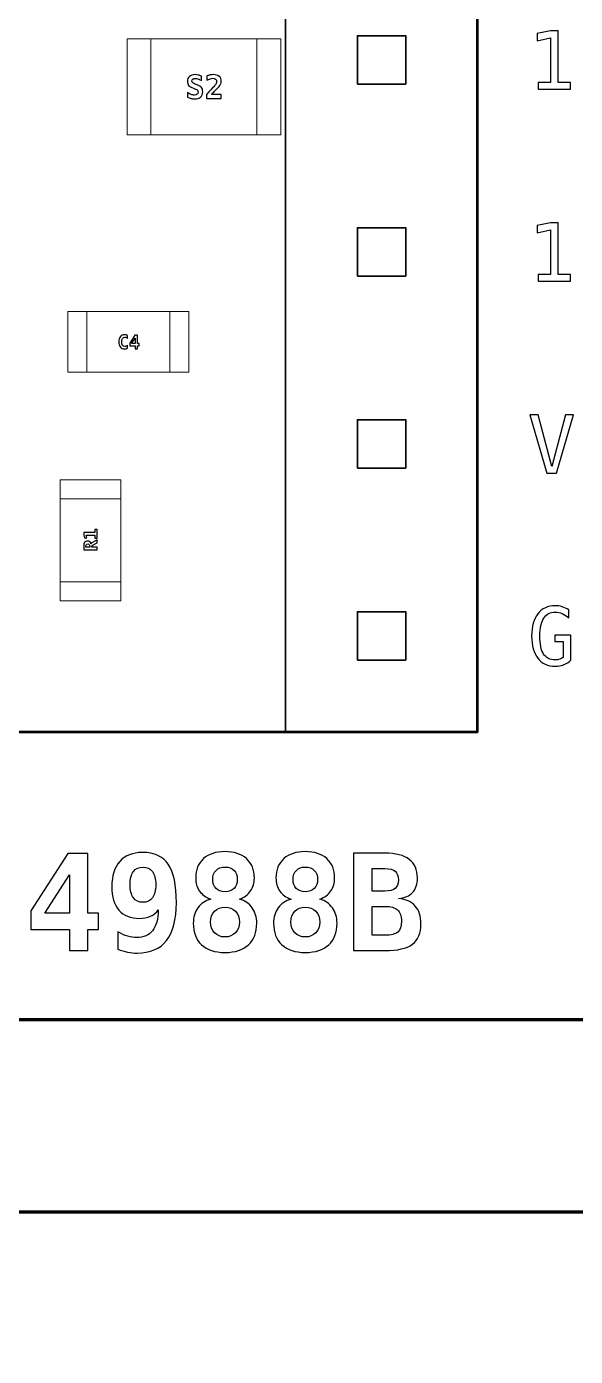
# Model space of a CAD drawing. Header units: centimetres. Extents: x -7.5 to 7.5, y -7.5 to 7.5.
# Drawn here: x -0.089 to 0.637, y 0.534 to 2.293 of the extents above; entities that cross this region are included whole.
import ezdxf

# ---------------------------------------------------------------- set-up
doc = ezdxf.new("R2010")
doc.units = ezdxf.units.CM
doc.header["$MEASUREMENT"] = 0
doc.layers.add('Layer 1', color=7, linetype='Continuous')

msp = doc.modelspace()

# ---------------------------------------------------------------- linework, layer by layer
at = {"layer": 'Layer 1', "color": 7, "lineweight": 53}
msp.add_lwpolyline([(-1.016, 1.35955), (0.508, 1.35955), (0.508, 3.39155), (-1.016, 3.39155), (-1.016, 1.35955)], close=True, dxfattribs=at)
at = {"layer": 'Layer 1', "color": 7, "lineweight": 9}
for points in [[(0.0444, 2.14955), (0.2476, 2.14955), (0.2476, 2.27655), (0.0444, 2.27655), (0.0444, 2.14955)], [(0.076, 2.14955), (0.216, 2.14955), (0.216, 2.27655), (0.076, 2.27655), (0.076, 2.14955)], [(-0.034, 1.83555), (0.126, 1.83555), (0.126, 1.91555), (-0.034, 1.91555), (-0.034, 1.83555)], [(-0.009, 1.83555), (0.101, 1.83555), (0.101, 1.91555), (-0.009, 1.91555), (-0.009, 1.83555)]]:
    msp.add_lwpolyline(points, close=True, dxfattribs=at)
at = {"layer": 'Layer 1', "color": 7, "lineweight": 35}
for points in [[(0.254, 1.35959), (0.254, 1.35959), (0.254, 3.39159), (0.254, 3.39159), (0.254, 3.39159), (0.254, 3.39159), (0.508, 3.39159), (0.508, 3.39159), (0.508, 3.39159), (0.508, 3.39159), (0.508, 1.35959), (0.508, 1.35959), (0.508, 1.35959), (0.508, 1.35959), (0.254, 1.35959), (0.254, 1.35959)], [(0.349, 2.21659), (0.349, 2.21659), (0.349, 2.28059), (0.349, 2.28059), (0.349, 2.28059), (0.349, 2.28059), (0.413, 2.28059), (0.413, 2.28059), (0.413, 2.28059), (0.413, 2.28059), (0.413, 2.21659), (0.413, 2.21659), (0.413, 2.21659), (0.413, 2.21659), (0.349, 2.21659), (0.349, 2.21659)], [(0.349, 1.96259), (0.349, 1.96259), (0.349, 2.02659), (0.349, 2.02659), (0.349, 2.02659), (0.349, 2.02659), (0.413, 2.02659), (0.413, 2.02659), (0.413, 2.02659), (0.413, 2.02659), (0.413, 1.96259), (0.413, 1.96259), (0.413, 1.96259), (0.413, 1.96259), (0.349, 1.96259), (0.349, 1.96259)], [(0.349, 1.70859), (0.349, 1.70859), (0.349, 1.77259), (0.349, 1.77259), (0.349, 1.77259), (0.349, 1.77259), (0.413, 1.77259), (0.413, 1.77259), (0.413, 1.77259), (0.413, 1.77259), (0.413, 1.70859), (0.413, 1.70859), (0.413, 1.70859), (0.413, 1.70859), (0.349, 1.70859), (0.349, 1.70859)], [(0.349, 1.45459), (0.349, 1.45459), (0.349, 1.51859), (0.349, 1.51859), (0.349, 1.51859), (0.349, 1.51859), (0.413, 1.51859), (0.413, 1.51859), (0.413, 1.51859), (0.413, 1.51859), (0.413, 1.45459), (0.413, 1.45459), (0.413, 1.45459), (0.413, 1.45459), (0.349, 1.45459), (0.349, 1.45459)]]:
    msp.add_open_spline(points, degree=3, knots=[0, 0, 0, 0, 0.25, 0.25, 0.25, 0.25, 0.5, 0.5, 0.5, 0.5, 0.75, 0.75, 0.75, 0.75, 1, 1, 1, 1], dxfattribs=at)
at = {"layer": 'Layer 1', "lineweight": 70}
msp.add_open_spline([(-3.304, 3.26459), (-3.304, 3.26459), (-5.032, 3.2646), (-5.032, 3.2646), (-5.032, 3.2646), (-5.032, 3.2646), (-5.032, -0.79941), (-5.032, -0.79941), (-5.032, -0.79941), (-5.032, -0.79941), (1.127, -0.79941), (1.127, -0.79941)], degree=3, knots=[0, 0, 0, 0, 0.3333333, 0.3333333, 0.3333333, 0.3333333, 0.6666667, 0.6666667, 0.6666667, 0.6666667, 1, 1, 1, 1], dxfattribs=at)
at = {"layer": 'Layer 1', "color": 5, "lineweight": 70}
msp.add_open_spline([(2.796, 2.75659), (2.796, 2.75659), (5.032, 2.75659), (5.032, 2.75659), (5.032, 2.75659), (5.032, 2.75659), (5.032, -0.03741), (5.032, -0.03741), (5.032, -0.03741), (5.032, -0.03741), (-2.746, -0.03741), (-2.746, -0.03741), (-2.746, -0.03741), (-2.746, -0.03741), (-2.746, -1.57441), (-2.746, -1.57441)], degree=3, knots=[0, 0, 0, 0, 0.25, 0.25, 0.25, 0.25, 0.5, 0.5, 0.5, 0.5, 0.75, 0.75, 0.75, 0.75, 1, 1, 1, 1], dxfattribs=at)
at = {"layer": 'Layer 1', "color": 3, "lineweight": 70}
msp.add_open_spline([(2.85081, 2.50259), (2.85081, 2.50259), (4.778, 2.5026), (4.778, 2.5026), (4.778, 2.5026), (4.778, 2.5026), (4.778, 0.21659), (4.778, 0.21659), (4.778, 0.21659), (4.778, 0.21659), (-3, 0.21659), (-3, 0.21659), (-3, 0.21659), (-3, 0.21659), (-3, -1.57441), (-3, -1.57441)], degree=3, knots=[0, 0, 0, 0, 0.25, 0.25, 0.25, 0.25, 0.5, 0.5, 0.5, 0.5, 0.75, 0.75, 0.75, 0.75, 1, 1, 1, 1], dxfattribs=at)
at = {"layer": 'Layer 1'}
for points, knots in [([(0.5882, 2.21879), (0.5882, 2.21879), (0.60443, 2.21879), (0.60443, 2.21879), (0.60443, 2.21879), (0.60443, 2.21879), (0.60443, 2.27776), (0.60443, 2.27776), (0.60443, 2.27776), (0.60443, 2.27776), (0.58697, 2.27383), (0.58697, 2.27383), (0.58697, 2.27383), (0.58697, 2.27383), (0.58697, 2.28333), (0.58697, 2.28333), (0.58697, 2.28333), (0.58697, 2.28333), (0.60432, 2.28716), (0.60432, 2.28716), (0.60432, 2.28716), (0.60432, 2.28716), (0.61477, 2.28716), (0.61477, 2.28716), (0.61477, 2.28716), (0.61477, 2.28716), (0.61477, 2.21879), (0.61477, 2.21879), (0.61477, 2.21879), (0.61477, 2.21879), (0.63078, 2.21879), (0.63078, 2.21879), (0.63078, 2.21879), (0.63078, 2.21879), (0.63078, 2.21001), (0.63078, 2.21001), (0.63078, 2.21001), (0.63078, 2.21001), (0.5882, 2.21001), (0.5882, 2.21001), (0.5882, 2.21001), (0.5882, 2.21001), (0.5882, 2.21879), (0.5882, 2.21879)], [0, 0, 0, 0, 0.0909091, 0.0909091, 0.0909091, 0.0909091, 0.1818182, 0.1818182, 0.1818182, 0.1818182, 0.2727273, 0.2727273, 0.2727273, 0.2727273, 0.3636364, 0.3636364, 0.3636364, 0.3636364, 0.4545455, 0.4545455, 0.4545455, 0.4545455, 0.5454545, 0.5454545, 0.5454545, 0.5454545, 0.6363636, 0.6363636, 0.6363636, 0.6363636, 0.7272727, 0.7272727, 0.7272727, 0.7272727, 0.8181818, 0.8181818, 0.8181818, 0.8181818, 0.9090909, 0.9090909, 0.9090909, 0.9090909, 1, 1, 1, 1]), ([(0.5882, 1.96479), (0.5882, 1.96479), (0.60443, 1.96479), (0.60443, 1.96479), (0.60443, 1.96479), (0.60443, 1.96479), (0.60443, 2.02376), (0.60443, 2.02376), (0.60443, 2.02376), (0.60443, 2.02376), (0.58697, 2.01983), (0.58697, 2.01983), (0.58697, 2.01983), (0.58697, 2.01983), (0.58697, 2.02933), (0.58697, 2.02933), (0.58697, 2.02933), (0.58697, 2.02933), (0.60432, 2.03316), (0.60432, 2.03316), (0.60432, 2.03316), (0.60432, 2.03316), (0.61477, 2.03316), (0.61477, 2.03316), (0.61477, 2.03316), (0.61477, 2.03316), (0.61477, 1.96479), (0.61477, 1.96479), (0.61477, 1.96479), (0.61477, 1.96479), (0.63078, 1.96479), (0.63078, 1.96479), (0.63078, 1.96479), (0.63078, 1.96479), (0.63078, 1.95601), (0.63078, 1.95601), (0.63078, 1.95601), (0.63078, 1.95601), (0.5882, 1.95601), (0.5882, 1.95601), (0.5882, 1.95601), (0.5882, 1.95601), (0.5882, 1.96479), (0.5882, 1.96479)], [0, 0, 0, 0, 0.0909091, 0.0909091, 0.0909091, 0.0909091, 0.1818182, 0.1818182, 0.1818182, 0.1818182, 0.2727273, 0.2727273, 0.2727273, 0.2727273, 0.3636364, 0.3636364, 0.3636364, 0.3636364, 0.4545455, 0.4545455, 0.4545455, 0.4545455, 0.5454545, 0.5454545, 0.5454545, 0.5454545, 0.6363636, 0.6363636, 0.6363636, 0.6363636, 0.7272727, 0.7272727, 0.7272727, 0.7272727, 0.8181818, 0.8181818, 0.8181818, 0.8181818, 0.9090909, 0.9090909, 0.9090909, 0.9090909, 1, 1, 1, 1]), ([(0.60609, 1.71079), (0.60609, 1.71079), (0.62422, 1.77916), (0.62422, 1.77916), (0.62422, 1.77916), (0.62422, 1.77916), (0.63501, 1.77916), (0.63501, 1.77916), (0.63501, 1.77916), (0.63501, 1.77916), (0.61244, 1.70201), (0.61244, 1.70201), (0.61244, 1.70201), (0.61244, 1.70201), (0.59977, 1.70201), (0.59977, 1.70201), (0.59977, 1.70201), (0.59977, 1.70201), (0.5772, 1.77916), (0.5772, 1.77916), (0.5772, 1.77916), (0.5772, 1.77916), (0.58799, 1.77916), (0.58799, 1.77916), (0.58799, 1.77916), (0.58799, 1.77916), (0.60609, 1.71079), (0.60609, 1.71079)], [0, 0, 0, 0, 0.1428571, 0.1428571, 0.1428571, 0.1428571, 0.2857143, 0.2857143, 0.2857143, 0.2857143, 0.4285714, 0.4285714, 0.4285714, 0.4285714, 0.5714286, 0.5714286, 0.5714286, 0.5714286, 0.7142857, 0.7142857, 0.7142857, 0.7142857, 0.8571429, 0.8571429, 0.8571429, 0.8571429, 1, 1, 1, 1]), ([(0.63131, 1.45436), (0.62852, 1.45178), (0.62538, 1.44983), (0.62187, 1.4485), (0.62187, 1.4485), (0.61838, 1.44718), (0.61461, 1.44651), (0.61053, 1.44651), (0.61053, 1.44651), (0.60074, 1.44651), (0.59314, 1.45002), (0.58769, 1.45702), (0.58769, 1.45702), (0.58224, 1.46404), (0.57952, 1.47387), (0.57952, 1.48651), (0.57952, 1.48651), (0.57952, 1.49911), (0.58228, 1.50893), (0.5878, 1.51599), (0.5878, 1.51599), (0.5933, 1.52303), (0.60097, 1.52655), (0.6108, 1.52655), (0.6108, 1.52655), (0.61404, 1.52655), (0.61713, 1.52609), (0.62011, 1.52518), (0.62011, 1.52518), (0.62307, 1.52428), (0.62593, 1.52288), (0.62868, 1.52103), (0.62868, 1.52103), (0.62868, 1.52103), (0.62868, 1.51034), (0.62868, 1.51034), (0.62868, 1.51034), (0.6259, 1.51299), (0.62304, 1.51495), (0.62009, 1.5162), (0.62009, 1.5162), (0.61716, 1.51745), (0.61406, 1.51809), (0.6108, 1.51809), (0.6108, 1.51809), (0.60401, 1.51809), (0.59891, 1.51546), (0.59552, 1.5102), (0.59552, 1.5102), (0.59212, 1.50495), (0.59042, 1.49704), (0.59042, 1.48651), (0.59042, 1.48651), (0.59042, 1.47579), (0.59206, 1.46785), (0.59536, 1.4627), (0.59536, 1.4627), (0.59866, 1.45755), (0.60371, 1.45498), (0.61053, 1.45498), (0.61053, 1.45498), (0.61284, 1.45498), (0.61487, 1.45524), (0.61662, 1.45577), (0.61662, 1.45577), (0.61835, 1.45632), (0.61993, 1.45715), (0.62134, 1.45829), (0.62134, 1.45829), (0.62134, 1.45829), (0.62134, 1.47902), (0.62134, 1.47902), (0.62134, 1.47902), (0.62134, 1.47902), (0.61013, 1.47902), (0.61013, 1.47902), (0.61013, 1.47902), (0.61013, 1.47902), (0.61013, 1.48759), (0.61013, 1.48759), (0.61013, 1.48759), (0.61013, 1.48759), (0.63131, 1.48759), (0.63131, 1.48759), (0.63131, 1.48759), (0.63131, 1.48759), (0.63131, 1.45436), (0.63131, 1.45436)], [0, 0, 0, 0, 0.0454545, 0.0454545, 0.0454545, 0.0454545, 0.0909091, 0.0909091, 0.0909091, 0.0909091, 0.1363636, 0.1363636, 0.1363636, 0.1363636, 0.1818182, 0.1818182, 0.1818182, 0.1818182, 0.2272727, 0.2272727, 0.2272727, 0.2272727, 0.2727273, 0.2727273, 0.2727273, 0.2727273, 0.3181818, 0.3181818, 0.3181818, 0.3181818, 0.3636364, 0.3636364, 0.3636364, 0.3636364, 0.4090909, 0.4090909, 0.4090909, 0.4090909, 0.4545455, 0.4545455, 0.4545455, 0.4545455, 0.5, 0.5, 0.5, 0.5, 0.5454545, 0.5454545, 0.5454545, 0.5454545, 0.5909091, 0.5909091, 0.5909091, 0.5909091, 0.6363636, 0.6363636, 0.6363636, 0.6363636, 0.6818182, 0.6818182, 0.6818182, 0.6818182, 0.7272727, 0.7272727, 0.7272727, 0.7272727, 0.7727273, 0.7727273, 0.7727273, 0.7727273, 0.8181818, 0.8181818, 0.8181818, 0.8181818, 0.8636364, 0.8636364, 0.8636364, 0.8636364, 0.9090909, 0.9090909, 0.9090909, 0.9090909, 0.9545455, 0.9545455, 0.9545455, 0.9545455, 1, 1, 1, 1]), ([(-0.03397, 1.19901), (-0.03397, 1.19901), (-0.00736, 1.19901), (-0.00736, 1.19901), (-0.00736, 1.19901), (-0.00736, 1.19901), (-0.00736, 1.11996), (-0.00736, 1.11996), (-0.00736, 1.11996), (-0.00736, 1.11996), (0.00675, 1.11996), (0.00675, 1.11996), (0.00675, 1.11996), (0.00675, 1.11996), (0.00675, 1.09817), (0.00675, 1.09817), (0.00675, 1.09817), (0.00675, 1.09817), (-0.00736, 1.09817), (-0.00736, 1.09817), (-0.00736, 1.09817), (-0.00736, 1.09817), (-0.00736, 1.07042), (-0.00736, 1.07042), (-0.00736, 1.07042), (-0.00736, 1.07042), (-0.03173, 1.07042), (-0.03173, 1.07042), (-0.03173, 1.07042), (-0.03173, 1.07042), (-0.03173, 1.09817), (-0.03173, 1.09817), (-0.03173, 1.09817), (-0.03173, 1.09817), (-0.08274, 1.09817), (-0.08274, 1.09817), (-0.08274, 1.09817), (-0.08274, 1.09817), (-0.08274, 1.12281), (-0.08274, 1.12281), (-0.08274, 1.12281), (-0.08274, 1.12281), (-0.03397, 1.19901), (-0.03397, 1.19901)], [0, 0, 0, 0, 0.0909091, 0.0909091, 0.0909091, 0.0909091, 0.1818182, 0.1818182, 0.1818182, 0.1818182, 0.2727273, 0.2727273, 0.2727273, 0.2727273, 0.3636364, 0.3636364, 0.3636364, 0.3636364, 0.4545455, 0.4545455, 0.4545455, 0.4545455, 0.5454545, 0.5454545, 0.5454545, 0.5454545, 0.6363636, 0.6363636, 0.6363636, 0.6363636, 0.7272727, 0.7272727, 0.7272727, 0.7272727, 0.8181818, 0.8181818, 0.8181818, 0.8181818, 0.9090909, 0.9090909, 0.9090909, 0.9090909, 1, 1, 1, 1]), ([(0.03215, 1.07215), (0.03215, 1.07215), (0.03215, 1.09532), (0.03215, 1.09532), (0.03215, 1.09532), (0.03668, 1.09267), (0.04103, 1.09073), (0.0452, 1.08947), (0.0452, 1.08947), (0.04935, 1.08821), (0.05335, 1.08756), (0.0572, 1.08756), (0.0572, 1.08756), (0.06631, 1.08756), (0.07328, 1.09062), (0.07807, 1.09673), (0.07807, 1.09673), (0.08286, 1.10285), (0.08539, 1.11199), (0.08569, 1.12416), (0.08569, 1.12416), (0.08298, 1.12043), (0.07954, 1.11763), (0.07537, 1.11575), (0.07537, 1.11575), (0.07116, 1.1139), (0.0662, 1.11296), (0.06046, 1.11296), (0.06046, 1.11296), (0.04891, 1.11296), (0.04, 1.11663), (0.03368, 1.12395), (0.03368, 1.12395), (0.02736, 1.13127), (0.02421, 1.14165), (0.02421, 1.15509), (0.02421, 1.15509), (0.02421, 1.16943), (0.02774, 1.18055), (0.0348, 1.18842), (0.0348, 1.18842), (0.04188, 1.19627), (0.05185, 1.20021), (0.06478, 1.20021), (0.06478, 1.20021), (0.08045, 1.20021), (0.09183, 1.19498), (0.09892, 1.18449), (0.09892, 1.18449), (0.106, 1.17402), (0.10956, 1.15709), (0.10956, 1.13371), (0.10956, 1.13371), (0.10956, 1.11152), (0.10524, 1.09485), (0.09656, 1.08374), (0.09656, 1.08374), (0.08789, 1.07262), (0.0749, 1.06707), (0.05755, 1.06707), (0.05755, 1.06707), (0.05352, 1.06707), (0.04938, 1.06751), (0.04512, 1.06836), (0.04512, 1.06836), (0.04082, 1.06921), (0.0365, 1.07048), (0.03215, 1.07215)], [0, 0, 0, 0, 0.0588235, 0.0588235, 0.0588235, 0.0588235, 0.1176471, 0.1176471, 0.1176471, 0.1176471, 0.1764706, 0.1764706, 0.1764706, 0.1764706, 0.2352941, 0.2352941, 0.2352941, 0.2352941, 0.2941176, 0.2941176, 0.2941176, 0.2941176, 0.3529412, 0.3529412, 0.3529412, 0.3529412, 0.4117647, 0.4117647, 0.4117647, 0.4117647, 0.4705882, 0.4705882, 0.4705882, 0.4705882, 0.5294118, 0.5294118, 0.5294118, 0.5294118, 0.5882353, 0.5882353, 0.5882353, 0.5882353, 0.6470588, 0.6470588, 0.6470588, 0.6470588, 0.7058824, 0.7058824, 0.7058824, 0.7058824, 0.7647059, 0.7647059, 0.7647059, 0.7647059, 0.8235294, 0.8235294, 0.8235294, 0.8235294, 0.8823529, 0.8823529, 0.8823529, 0.8823529, 0.9411765, 0.9411765, 0.9411765, 0.9411765, 1, 1, 1, 1]), ([(0.15504, 1.13857), (0.14854, 1.1408), (0.1436, 1.14433), (0.14022, 1.14912), (0.14022, 1.14912), (0.13684, 1.15391), (0.13514, 1.15976), (0.13514, 1.16673), (0.13514, 1.16673), (0.13514, 1.1774), (0.13861, 1.18584), (0.14557, 1.19204), (0.14557, 1.19204), (0.15251, 1.19824), (0.16195, 1.20133), (0.17391, 1.20133), (0.17391, 1.20133), (0.18591, 1.20133), (0.19537, 1.19824), (0.20231, 1.19204), (0.20231, 1.19204), (0.20928, 1.18584), (0.21275, 1.1774), (0.21275, 1.16673), (0.21275, 1.16673), (0.21275, 1.15982), (0.21107, 1.154), (0.20775, 1.14921), (0.20775, 1.14921), (0.20443, 1.14442), (0.19958, 1.14086), (0.1932, 1.13857), (0.1932, 1.13857), (0.20031, 1.13639), (0.20587, 1.13248), (0.2099, 1.12684), (0.2099, 1.12684), (0.21393, 1.12122), (0.21592, 1.11446), (0.21592, 1.10661), (0.21592, 1.10661), (0.21592, 1.09426), (0.21228, 1.08471), (0.20499, 1.078), (0.20499, 1.078), (0.1977, 1.07127), (0.18732, 1.06792), (0.17391, 1.06792), (0.17391, 1.06792), (0.16054, 1.06792), (0.15019, 1.07127), (0.1429, 1.078), (0.1429, 1.078), (0.13561, 1.08471), (0.13196, 1.09426), (0.13196, 1.10661), (0.13196, 1.10661), (0.13196, 1.11452), (0.13399, 1.12131), (0.13808, 1.12692), (0.13808, 1.12692), (0.14216, 1.13257), (0.14781, 1.13645), (0.15504, 1.13857)], [0, 0, 0, 0, 0.0625, 0.0625, 0.0625, 0.0625, 0.125, 0.125, 0.125, 0.125, 0.1875, 0.1875, 0.1875, 0.1875, 0.25, 0.25, 0.25, 0.25, 0.3125, 0.3125, 0.3125, 0.3125, 0.375, 0.375, 0.375, 0.375, 0.4375, 0.4375, 0.4375, 0.4375, 0.5, 0.5, 0.5, 0.5, 0.5625, 0.5625, 0.5625, 0.5625, 0.625, 0.625, 0.625, 0.625, 0.6875, 0.6875, 0.6875, 0.6875, 0.75, 0.75, 0.75, 0.75, 0.8125, 0.8125, 0.8125, 0.8125, 0.875, 0.875, 0.875, 0.875, 0.9375, 0.9375, 0.9375, 0.9375, 1, 1, 1, 1]), ([(0.26123, 1.13857), (0.25473, 1.1408), (0.24979, 1.14433), (0.24641, 1.14912), (0.24641, 1.14912), (0.24303, 1.15391), (0.24133, 1.15976), (0.24133, 1.16673), (0.24133, 1.16673), (0.24133, 1.1774), (0.2448, 1.18584), (0.25176, 1.19204), (0.25176, 1.19204), (0.2587, 1.19824), (0.26814, 1.20133), (0.2801, 1.20133), (0.2801, 1.20133), (0.2921, 1.20133), (0.30156, 1.19824), (0.3085, 1.19204), (0.3085, 1.19204), (0.31547, 1.18584), (0.31894, 1.1774), (0.31894, 1.16673), (0.31894, 1.16673), (0.31894, 1.15982), (0.31726, 1.154), (0.31394, 1.14921), (0.31394, 1.14921), (0.31062, 1.14442), (0.30577, 1.14086), (0.29939, 1.13857), (0.29939, 1.13857), (0.3065, 1.13639), (0.31206, 1.13248), (0.31609, 1.12684), (0.31609, 1.12684), (0.32012, 1.12122), (0.32211, 1.11446), (0.32211, 1.10661), (0.32211, 1.10661), (0.32211, 1.09426), (0.31847, 1.08471), (0.31118, 1.078), (0.31118, 1.078), (0.30389, 1.07127), (0.29351, 1.06792), (0.2801, 1.06792), (0.2801, 1.06792), (0.26673, 1.06792), (0.25638, 1.07127), (0.24909, 1.078), (0.24909, 1.078), (0.2418, 1.08471), (0.23815, 1.09426), (0.23815, 1.10661), (0.23815, 1.10661), (0.23815, 1.11452), (0.24018, 1.12131), (0.24427, 1.12692), (0.24427, 1.12692), (0.24835, 1.13257), (0.254, 1.13645), (0.26123, 1.13857)], [0, 0, 0, 0, 0.0625, 0.0625, 0.0625, 0.0625, 0.125, 0.125, 0.125, 0.125, 0.1875, 0.1875, 0.1875, 0.1875, 0.25, 0.25, 0.25, 0.25, 0.3125, 0.3125, 0.3125, 0.3125, 0.375, 0.375, 0.375, 0.375, 0.4375, 0.4375, 0.4375, 0.4375, 0.5, 0.5, 0.5, 0.5, 0.5625, 0.5625, 0.5625, 0.5625, 0.625, 0.625, 0.625, 0.625, 0.6875, 0.6875, 0.6875, 0.6875, 0.75, 0.75, 0.75, 0.75, 0.8125, 0.8125, 0.8125, 0.8125, 0.875, 0.875, 0.875, 0.875, 0.9375, 0.9375, 0.9375, 0.9375, 1, 1, 1, 1]), ([(0.34399, 1.19918), (0.34399, 1.19918), (0.38541, 1.19918), (0.38541, 1.19918), (0.38541, 1.19918), (0.39973, 1.19918), (0.41046, 1.19648), (0.41766, 1.19104), (0.41766, 1.19104), (0.42486, 1.18563), (0.42848, 1.17752), (0.42848, 1.16673), (0.42848, 1.16673), (0.42848, 1.15844), (0.42636, 1.152), (0.4221, 1.14736), (0.4221, 1.14736), (0.41787, 1.14268), (0.41164, 1.14001), (0.40343, 1.13924), (0.40343, 1.13924), (0.41325, 1.13827), (0.42063, 1.13498), (0.4256, 1.12933), (0.4256, 1.12933), (0.43057, 1.12372), (0.43304, 1.11584), (0.43304, 1.10573), (0.43304, 1.10573), (0.43304, 1.09332), (0.4293, 1.08435), (0.42184, 1.07877), (0.42184, 1.07877), (0.41437, 1.07321), (0.40223, 1.07042), (0.38541, 1.07042), (0.38541, 1.07042), (0.38541, 1.07042), (0.34399, 1.07042), (0.34399, 1.07042), (0.34399, 1.07042), (0.34399, 1.07042), (0.34399, 1.19918), (0.34399, 1.19918)], [0, 0, 0, 0, 0.0909091, 0.0909091, 0.0909091, 0.0909091, 0.1818182, 0.1818182, 0.1818182, 0.1818182, 0.2727273, 0.2727273, 0.2727273, 0.2727273, 0.3636364, 0.3636364, 0.3636364, 0.3636364, 0.4545455, 0.4545455, 0.4545455, 0.4545455, 0.5454545, 0.5454545, 0.5454545, 0.5454545, 0.6363636, 0.6363636, 0.6363636, 0.6363636, 0.7272727, 0.7272727, 0.7272727, 0.7272727, 0.8181818, 0.8181818, 0.8181818, 0.8181818, 0.9090909, 0.9090909, 0.9090909, 0.9090909, 1, 1, 1, 1]), ([(0.06546, 1.13424), (0.0709, 1.13424), (0.07507, 1.13624), (0.07798, 1.14024), (0.07798, 1.14024), (0.08089, 1.14421), (0.08233, 1.15), (0.08233, 1.15759), (0.08233, 1.15759), (0.08233, 1.16511), (0.08089, 1.17087), (0.07798, 1.17484), (0.07798, 1.17484), (0.07507, 1.17884), (0.0709, 1.18084), (0.06546, 1.18084), (0.06546, 1.18084), (0.05993, 1.18084), (0.0557, 1.17884), (0.05276, 1.17484), (0.05276, 1.17484), (0.04979, 1.17087), (0.04832, 1.16511), (0.04832, 1.15759), (0.04832, 1.15759), (0.04832, 1.15006), (0.04979, 1.1443), (0.05276, 1.14027), (0.05276, 1.14027), (0.0557, 1.13624), (0.05993, 1.13424), (0.06546, 1.13424)], [0, 0, 0, 0, 0.125, 0.125, 0.125, 0.125, 0.25, 0.25, 0.25, 0.25, 0.375, 0.375, 0.375, 0.375, 0.5, 0.5, 0.5, 0.5, 0.625, 0.625, 0.625, 0.625, 0.75, 0.75, 0.75, 0.75, 0.875, 0.875, 0.875, 0.875, 1, 1, 1, 1]), ([(0.15772, 1.16464), (0.15772, 1.15961), (0.15916, 1.15559), (0.16207, 1.15265), (0.16207, 1.15265), (0.16495, 1.14968), (0.16892, 1.14821), (0.17391, 1.14821), (0.17391, 1.14821), (0.17894, 1.14821), (0.18294, 1.14968), (0.18582, 1.15265), (0.18582, 1.15265), (0.18873, 1.15559), (0.19017, 1.15961), (0.19017, 1.16464), (0.19017, 1.16464), (0.19017, 1.16964), (0.18873, 1.17358), (0.18582, 1.17649), (0.18582, 1.17649), (0.18294, 1.1794), (0.17894, 1.18084), (0.17391, 1.18084), (0.17391, 1.18084), (0.16898, 1.18084), (0.16504, 1.17937), (0.1621, 1.17646), (0.1621, 1.17646), (0.15919, 1.17352), (0.15772, 1.16958), (0.15772, 1.16464)], [0, 0, 0, 0, 0.125, 0.125, 0.125, 0.125, 0.25, 0.25, 0.25, 0.25, 0.375, 0.375, 0.375, 0.375, 0.5, 0.5, 0.5, 0.5, 0.625, 0.625, 0.625, 0.625, 0.75, 0.75, 0.75, 0.75, 0.875, 0.875, 0.875, 0.875, 1, 1, 1, 1]), ([(0.26391, 1.16464), (0.26391, 1.15961), (0.26535, 1.15559), (0.26826, 1.15265), (0.26826, 1.15265), (0.27114, 1.14968), (0.27511, 1.14821), (0.2801, 1.14821), (0.2801, 1.14821), (0.28513, 1.14821), (0.28913, 1.14968), (0.29201, 1.15265), (0.29201, 1.15265), (0.29492, 1.15559), (0.29636, 1.15961), (0.29636, 1.16464), (0.29636, 1.16464), (0.29636, 1.16964), (0.29492, 1.17358), (0.29201, 1.17649), (0.29201, 1.17649), (0.28913, 1.1794), (0.28513, 1.18084), (0.2801, 1.18084), (0.2801, 1.18084), (0.27517, 1.18084), (0.27123, 1.17937), (0.26829, 1.17646), (0.26829, 1.17646), (0.26538, 1.17352), (0.26391, 1.16958), (0.26391, 1.16464)], [0, 0, 0, 0, 0.125, 0.125, 0.125, 0.125, 0.25, 0.25, 0.25, 0.25, 0.375, 0.375, 0.375, 0.375, 0.5, 0.5, 0.5, 0.5, 0.625, 0.625, 0.625, 0.625, 0.75, 0.75, 0.75, 0.75, 0.875, 0.875, 0.875, 0.875, 1, 1, 1, 1]), ([(0.36854, 1.17896), (0.36854, 1.17896), (0.36854, 1.14906), (0.36854, 1.14906), (0.36854, 1.14906), (0.36854, 1.14906), (0.38541, 1.14906), (0.38541, 1.14906), (0.38541, 1.14906), (0.39185, 1.14906), (0.39644, 1.15021), (0.39917, 1.1525), (0.39917, 1.1525), (0.4019, 1.15479), (0.40326, 1.15859), (0.40326, 1.16388), (0.40326, 1.16388), (0.40326, 1.16917), (0.40188, 1.17299), (0.39908, 1.17537), (0.39908, 1.17537), (0.39629, 1.17775), (0.39173, 1.17896), (0.38541, 1.17896), (0.38541, 1.17896), (0.38541, 1.17896), (0.36854, 1.17896), (0.36854, 1.17896)], [0, 0, 0, 0, 0.1428571, 0.1428571, 0.1428571, 0.1428571, 0.2857143, 0.2857143, 0.2857143, 0.2857143, 0.4285714, 0.4285714, 0.4285714, 0.4285714, 0.5714286, 0.5714286, 0.5714286, 0.5714286, 0.7142857, 0.7142857, 0.7142857, 0.7142857, 0.8571429, 0.8571429, 0.8571429, 0.8571429, 1, 1, 1, 1]), ([(-0.03173, 1.17076), (-0.03173, 1.17076), (-0.06422, 1.11996), (-0.06422, 1.11996), (-0.06422, 1.11996), (-0.06422, 1.11996), (-0.03173, 1.11996), (-0.03173, 1.11996), (-0.03173, 1.11996), (-0.03173, 1.11996), (-0.03173, 1.17076), (-0.03173, 1.17076)], [0, 0, 0, 0, 0.3333333, 0.3333333, 0.3333333, 0.3333333, 0.6666667, 0.6666667, 0.6666667, 0.6666667, 1, 1, 1, 1]), ([(0.17391, 1.12781), (0.16821, 1.12781), (0.16362, 1.12601), (0.16013, 1.12243), (0.16013, 1.12243), (0.15663, 1.11884), (0.15486, 1.11408), (0.15486, 1.10814), (0.15486, 1.10814), (0.15486, 1.10223), (0.15663, 1.09747), (0.16013, 1.09385), (0.16013, 1.09385), (0.16362, 1.09023), (0.16821, 1.08841), (0.17391, 1.08841), (0.17391, 1.08841), (0.17959, 1.08841), (0.1842, 1.09026), (0.18773, 1.09394), (0.18773, 1.09394), (0.19126, 1.09761), (0.19302, 1.10235), (0.19302, 1.10814), (0.19302, 1.10814), (0.19302, 1.11408), (0.19126, 1.11884), (0.18776, 1.12243), (0.18776, 1.12243), (0.18426, 1.12601), (0.17965, 1.12781), (0.17391, 1.12781)], [0, 0, 0, 0, 0.125, 0.125, 0.125, 0.125, 0.25, 0.25, 0.25, 0.25, 0.375, 0.375, 0.375, 0.375, 0.5, 0.5, 0.5, 0.5, 0.625, 0.625, 0.625, 0.625, 0.75, 0.75, 0.75, 0.75, 0.875, 0.875, 0.875, 0.875, 1, 1, 1, 1]), ([(0.2801, 1.12781), (0.2744, 1.12781), (0.26981, 1.12601), (0.26632, 1.12243), (0.26632, 1.12243), (0.26282, 1.11884), (0.26105, 1.11408), (0.26105, 1.10814), (0.26105, 1.10814), (0.26105, 1.10223), (0.26282, 1.09747), (0.26632, 1.09385), (0.26632, 1.09385), (0.26981, 1.09023), (0.2744, 1.08841), (0.2801, 1.08841), (0.2801, 1.08841), (0.28578, 1.08841), (0.29039, 1.09026), (0.29392, 1.09394), (0.29392, 1.09394), (0.29745, 1.09761), (0.29921, 1.10235), (0.29921, 1.10814), (0.29921, 1.10814), (0.29921, 1.11408), (0.29745, 1.11884), (0.29395, 1.12243), (0.29395, 1.12243), (0.29045, 1.12601), (0.28584, 1.12781), (0.2801, 1.12781)], [0, 0, 0, 0, 0.125, 0.125, 0.125, 0.125, 0.25, 0.25, 0.25, 0.25, 0.375, 0.375, 0.375, 0.375, 0.5, 0.5, 0.5, 0.5, 0.625, 0.625, 0.625, 0.625, 0.75, 0.75, 0.75, 0.75, 0.875, 0.875, 0.875, 0.875, 1, 1, 1, 1]), ([(0.36854, 1.12883), (0.36854, 1.12883), (0.36854, 1.09073), (0.36854, 1.09073), (0.36854, 1.09073), (0.36854, 1.09073), (0.38541, 1.09073), (0.38541, 1.09073), (0.38541, 1.09073), (0.39353, 1.09073), (0.39917, 1.09212), (0.40243, 1.09488), (0.40243, 1.09488), (0.40567, 1.09764), (0.40728, 1.10243), (0.40728, 1.10926), (0.40728, 1.10926), (0.40728, 1.11622), (0.40558, 1.12122), (0.4022, 1.12428), (0.4022, 1.12428), (0.39882, 1.12731), (0.39323, 1.12883), (0.38541, 1.12883), (0.38541, 1.12883), (0.38541, 1.12883), (0.36854, 1.12883), (0.36854, 1.12883)], [0, 0, 0, 0, 0.1428571, 0.1428571, 0.1428571, 0.1428571, 0.2857143, 0.2857143, 0.2857143, 0.2857143, 0.4285714, 0.4285714, 0.4285714, 0.4285714, 0.5714286, 0.5714286, 0.5714286, 0.5714286, 0.7142857, 0.7142857, 0.7142857, 0.7142857, 0.8571429, 0.8571429, 0.8571429, 0.8571429, 1, 1, 1, 1])]:
    msp.add_open_spline(points, degree=3, knots=knots, dxfattribs=at)
at = {"layer": 'Layer 1', "color": 2, "lineweight": 70}
msp.add_open_spline([(2.796, 2.24859), (2.796, 2.24859), (4.524, 2.24859), (4.524, 2.24859), (4.524, 2.24859), (4.524, 2.24859), (4.524, 0.47059), (4.524, 0.47059), (4.524, 0.47059), (4.524, 0.47059), (-3.254, 0.47059), (-3.254, 0.47059), (-3.254, 0.47059), (-3.254, 0.47059), (-3.254, -1.57441), (-3.254, -1.57441)], degree=3, knots=[0, 0, 0, 0, 0.25, 0.25, 0.25, 0.25, 0.5, 0.5, 0.5, 0.5, 0.75, 0.75, 0.75, 0.75, 1, 1, 1, 1], dxfattribs=at)
at = {"layer": 'Layer 1', "color": 250}
for points, knots in [([(0.13207, 2.21116), (0.129, 2.21233), (0.12692, 2.21356), (0.12583, 2.21485), (0.12583, 2.21485), (0.12474, 2.21614), (0.1242, 2.21787), (0.1242, 2.22005), (0.1242, 2.22005), (0.1242, 2.22284), (0.12509, 2.22504), (0.12688, 2.22664), (0.12688, 2.22664), (0.12868, 2.22824), (0.13113, 2.22904), (0.13426, 2.22904), (0.13426, 2.22904), (0.13568, 2.22904), (0.1371, 2.22887), (0.13852, 2.22855), (0.13852, 2.22855), (0.13994, 2.22822), (0.14135, 2.22775), (0.14274, 2.22712), (0.14274, 2.22712), (0.14274, 2.22712), (0.14274, 2.22116), (0.14274, 2.22116), (0.14274, 2.22116), (0.14143, 2.22209), (0.1401, 2.22279), (0.13875, 2.22327), (0.13875, 2.22327), (0.1374, 2.22375), (0.13606, 2.22399), (0.13474, 2.22399), (0.13474, 2.22399), (0.13326, 2.22399), (0.13213, 2.2237), (0.13135, 2.2231), (0.13135, 2.2231), (0.13057, 2.22251), (0.13017, 2.22166), (0.13017, 2.22056), (0.13017, 2.22056), (0.13017, 2.21971), (0.13046, 2.219), (0.13103, 2.21845), (0.13103, 2.21845), (0.1316, 2.21789), (0.1328, 2.21727), (0.13462, 2.2166), (0.13462, 2.2166), (0.13462, 2.2166), (0.13724, 2.2156), (0.13724, 2.2156), (0.13724, 2.2156), (0.13972, 2.21469), (0.14155, 2.21349), (0.14272, 2.21198), (0.14272, 2.21198), (0.14389, 2.21048), (0.14447, 2.20859), (0.14447, 2.2063), (0.14447, 2.2063), (0.14447, 2.20319), (0.14356, 2.20087), (0.14171, 2.19933), (0.14171, 2.19933), (0.13987, 2.19779), (0.13709, 2.19702), (0.13338, 2.19702), (0.13338, 2.19702), (0.13184, 2.19702), (0.13031, 2.1972), (0.12878, 2.19757), (0.12878, 2.19757), (0.12724, 2.19794), (0.12576, 2.19847), (0.12432, 2.19919), (0.12432, 2.19919), (0.12432, 2.19919), (0.12432, 2.2055), (0.12432, 2.2055), (0.12432, 2.2055), (0.12595, 2.20434), (0.12753, 2.20348), (0.12904, 2.20291), (0.12904, 2.20291), (0.13057, 2.20235), (0.13207, 2.20206), (0.13356, 2.20206), (0.13356, 2.20206), (0.13506, 2.20206), (0.13623, 2.2024), (0.13705, 2.20309), (0.13705, 2.20309), (0.13788, 2.20377), (0.13829, 2.20472), (0.13829, 2.20595), (0.13829, 2.20595), (0.13829, 2.20688), (0.13802, 2.20769), (0.13747, 2.20838), (0.13747, 2.20838), (0.13692, 2.20908), (0.13612, 2.20963), (0.13507, 2.21002), (0.13507, 2.21002), (0.13507, 2.21002), (0.13207, 2.21116), (0.13207, 2.21116)], [0, 0, 0, 0, 0.0357143, 0.0357143, 0.0357143, 0.0357143, 0.0714286, 0.0714286, 0.0714286, 0.0714286, 0.1071429, 0.1071429, 0.1071429, 0.1071429, 0.1428571, 0.1428571, 0.1428571, 0.1428571, 0.1785714, 0.1785714, 0.1785714, 0.1785714, 0.2142857, 0.2142857, 0.2142857, 0.2142857, 0.25, 0.25, 0.25, 0.25, 0.2857143, 0.2857143, 0.2857143, 0.2857143, 0.3214286, 0.3214286, 0.3214286, 0.3214286, 0.3571429, 0.3571429, 0.3571429, 0.3571429, 0.3928571, 0.3928571, 0.3928571, 0.3928571, 0.4285714, 0.4285714, 0.4285714, 0.4285714, 0.4642857, 0.4642857, 0.4642857, 0.4642857, 0.5, 0.5, 0.5, 0.5, 0.5357143, 0.5357143, 0.5357143, 0.5357143, 0.5714286, 0.5714286, 0.5714286, 0.5714286, 0.6071429, 0.6071429, 0.6071429, 0.6071429, 0.6428571, 0.6428571, 0.6428571, 0.6428571, 0.6785714, 0.6785714, 0.6785714, 0.6785714, 0.7142857, 0.7142857, 0.7142857, 0.7142857, 0.75, 0.75, 0.75, 0.75, 0.7857143, 0.7857143, 0.7857143, 0.7857143, 0.8214286, 0.8214286, 0.8214286, 0.8214286, 0.8571429, 0.8571429, 0.8571429, 0.8571429, 0.8928571, 0.8928571, 0.8928571, 0.8928571, 0.9285714, 0.9285714, 0.9285714, 0.9285714, 0.9642857, 0.9642857, 0.9642857, 0.9642857, 1, 1, 1, 1]), ([(0.15598, 2.203), (0.15598, 2.203), (0.16898, 2.203), (0.16898, 2.203), (0.16898, 2.203), (0.16898, 2.203), (0.16898, 2.19762), (0.16898, 2.19762), (0.16898, 2.19762), (0.16898, 2.19762), (0.14939, 2.19762), (0.14939, 2.19762), (0.14939, 2.19762), (0.14939, 2.19762), (0.14939, 2.20283), (0.14939, 2.20283), (0.14939, 2.20283), (0.14939, 2.20283), (0.1527, 2.20634), (0.1527, 2.20634), (0.1527, 2.20634), (0.15662, 2.21052), (0.159, 2.21308), (0.15984, 2.21405), (0.15984, 2.21405), (0.16087, 2.21524), (0.16162, 2.21629), (0.16207, 2.2172), (0.16207, 2.2172), (0.16253, 2.21812), (0.16276, 2.21902), (0.16276, 2.21992), (0.16276, 2.21992), (0.16276, 2.2213), (0.16234, 2.22236), (0.16151, 2.22311), (0.16151, 2.22311), (0.16068, 2.22386), (0.15949, 2.22424), (0.15797, 2.22424), (0.15797, 2.22424), (0.15687, 2.22424), (0.15565, 2.22402), (0.1543, 2.22359), (0.1543, 2.22359), (0.15294, 2.22315), (0.15153, 2.22252), (0.15005, 2.2217), (0.15005, 2.2217), (0.15005, 2.2217), (0.15005, 2.22739), (0.15005, 2.22739), (0.15005, 2.22739), (0.15153, 2.22792), (0.15296, 2.22833), (0.15438, 2.22861), (0.15438, 2.22861), (0.15579, 2.22889), (0.15715, 2.22904), (0.15844, 2.22904), (0.15844, 2.22904), (0.16171, 2.22904), (0.16427, 2.22827), (0.16614, 2.22675), (0.16614, 2.22675), (0.16801, 2.22523), (0.16894, 2.22315), (0.16894, 2.22052), (0.16894, 2.22052), (0.16894, 2.21931), (0.16873, 2.21817), (0.16833, 2.21711), (0.16833, 2.21711), (0.16792, 2.21605), (0.16722, 2.21487), (0.16623, 2.21358), (0.16623, 2.21358), (0.1655, 2.21264), (0.1635, 2.21053), (0.16022, 2.20725), (0.16022, 2.20725), (0.15844, 2.20548), (0.15703, 2.20405), (0.15598, 2.203)], [0, 0, 0, 0, 0.047619, 0.047619, 0.047619, 0.047619, 0.0952381, 0.0952381, 0.0952381, 0.0952381, 0.1428571, 0.1428571, 0.1428571, 0.1428571, 0.1904762, 0.1904762, 0.1904762, 0.1904762, 0.2380952, 0.2380952, 0.2380952, 0.2380952, 0.2857143, 0.2857143, 0.2857143, 0.2857143, 0.3333333, 0.3333333, 0.3333333, 0.3333333, 0.3809524, 0.3809524, 0.3809524, 0.3809524, 0.4285714, 0.4285714, 0.4285714, 0.4285714, 0.4761905, 0.4761905, 0.4761905, 0.4761905, 0.5238095, 0.5238095, 0.5238095, 0.5238095, 0.5714286, 0.5714286, 0.5714286, 0.5714286, 0.6190476, 0.6190476, 0.6190476, 0.6190476, 0.6666667, 0.6666667, 0.6666667, 0.6666667, 0.7142857, 0.7142857, 0.7142857, 0.7142857, 0.7619048, 0.7619048, 0.7619048, 0.7619048, 0.8095238, 0.8095238, 0.8095238, 0.8095238, 0.8571429, 0.8571429, 0.8571429, 0.8571429, 0.9047619, 0.9047619, 0.9047619, 0.9047619, 0.952381, 0.952381, 0.952381, 0.952381, 1, 1, 1, 1]), ([(0.04475, 1.8671), (0.04419, 1.86681), (0.0436, 1.86659), (0.04298, 1.86645), (0.04298, 1.86645), (0.04236, 1.8663), (0.04171, 1.86623), (0.04103, 1.86623), (0.04103, 1.86623), (0.0386, 1.86623), (0.03674, 1.86703), (0.03547, 1.86863), (0.03547, 1.86863), (0.03419, 1.87023), (0.03355, 1.87254), (0.03355, 1.87556), (0.03355, 1.87556), (0.03355, 1.87859), (0.03419, 1.8809), (0.03547, 1.88251), (0.03547, 1.88251), (0.03674, 1.88411), (0.0386, 1.8849), (0.04103, 1.8849), (0.04103, 1.8849), (0.04171, 1.8849), (0.04237, 1.88483), (0.04299, 1.88469), (0.04299, 1.88469), (0.04362, 1.88454), (0.0442, 1.88432), (0.04475, 1.88404), (0.04475, 1.88404), (0.04475, 1.88404), (0.04475, 1.88008), (0.04475, 1.88008), (0.04475, 1.88008), (0.04414, 1.88065), (0.04355, 1.88106), (0.04297, 1.88132), (0.04297, 1.88132), (0.0424, 1.88158), (0.04181, 1.88171), (0.04119, 1.88171), (0.04119, 1.88171), (0.03989, 1.88171), (0.03891, 1.88119), (0.03825, 1.88016), (0.03825, 1.88016), (0.03758, 1.87913), (0.03725, 1.8776), (0.03725, 1.87556), (0.03725, 1.87556), (0.03725, 1.87353), (0.03758, 1.87201), (0.03825, 1.87097), (0.03825, 1.87097), (0.03891, 1.86994), (0.03989, 1.86942), (0.04119, 1.86942), (0.04119, 1.86942), (0.04181, 1.86942), (0.0424, 1.86956), (0.04297, 1.86981), (0.04297, 1.86981), (0.04355, 1.87008), (0.04414, 1.87049), (0.04475, 1.87105), (0.04475, 1.87105), (0.04475, 1.87105), (0.04475, 1.8671), (0.04475, 1.8671)], [0, 0, 0, 0, 0.0555556, 0.0555556, 0.0555556, 0.0555556, 0.1111111, 0.1111111, 0.1111111, 0.1111111, 0.1666667, 0.1666667, 0.1666667, 0.1666667, 0.2222222, 0.2222222, 0.2222222, 0.2222222, 0.2777778, 0.2777778, 0.2777778, 0.2777778, 0.3333333, 0.3333333, 0.3333333, 0.3333333, 0.3888889, 0.3888889, 0.3888889, 0.3888889, 0.4444444, 0.4444444, 0.4444444, 0.4444444, 0.5, 0.5, 0.5, 0.5, 0.5555556, 0.5555556, 0.5555556, 0.5555556, 0.6111111, 0.6111111, 0.6111111, 0.6111111, 0.6666667, 0.6666667, 0.6666667, 0.6666667, 0.7222222, 0.7222222, 0.7222222, 0.7222222, 0.7777778, 0.7777778, 0.7777778, 0.7777778, 0.8333333, 0.8333333, 0.8333333, 0.8333333, 0.8888889, 0.8888889, 0.8888889, 0.8888889, 0.9444444, 0.9444444, 0.9444444, 0.9444444, 1, 1, 1, 1]), ([(0.05464, 1.88458), (0.05464, 1.88458), (0.05836, 1.88458), (0.05836, 1.88458), (0.05836, 1.88458), (0.05836, 1.88458), (0.05836, 1.87351), (0.05836, 1.87351), (0.05836, 1.87351), (0.05836, 1.87351), (0.06034, 1.87351), (0.06034, 1.87351), (0.06034, 1.87351), (0.06034, 1.87351), (0.06034, 1.87046), (0.06034, 1.87046), (0.06034, 1.87046), (0.06034, 1.87046), (0.05836, 1.87046), (0.05836, 1.87046), (0.05836, 1.87046), (0.05836, 1.87046), (0.05836, 1.86658), (0.05836, 1.86658), (0.05836, 1.86658), (0.05836, 1.86658), (0.05495, 1.86658), (0.05495, 1.86658), (0.05495, 1.86658), (0.05495, 1.86658), (0.05495, 1.87046), (0.05495, 1.87046), (0.05495, 1.87046), (0.05495, 1.87046), (0.04781, 1.87046), (0.04781, 1.87046), (0.04781, 1.87046), (0.04781, 1.87046), (0.04781, 1.87391), (0.04781, 1.87391), (0.04781, 1.87391), (0.04781, 1.87391), (0.05464, 1.88458), (0.05464, 1.88458)], [0, 0, 0, 0, 0.0909091, 0.0909091, 0.0909091, 0.0909091, 0.1818182, 0.1818182, 0.1818182, 0.1818182, 0.2727273, 0.2727273, 0.2727273, 0.2727273, 0.3636364, 0.3636364, 0.3636364, 0.3636364, 0.4545455, 0.4545455, 0.4545455, 0.4545455, 0.5454545, 0.5454545, 0.5454545, 0.5454545, 0.6363636, 0.6363636, 0.6363636, 0.6363636, 0.7272727, 0.7272727, 0.7272727, 0.7272727, 0.8181818, 0.8181818, 0.8181818, 0.8181818, 0.9090909, 0.9090909, 0.9090909, 0.9090909, 1, 1, 1, 1]), ([(0.05495, 1.88062), (0.05495, 1.88062), (0.0504, 1.87351), (0.0504, 1.87351), (0.0504, 1.87351), (0.0504, 1.87351), (0.05495, 1.87351), (0.05495, 1.87351), (0.05495, 1.87351), (0.05495, 1.87351), (0.05495, 1.88062), (0.05495, 1.88062)], [0, 0, 0, 0, 0.3333333, 0.3333333, 0.3333333, 0.3333333, 0.6666667, 0.6666667, 0.6666667, 0.6666667, 1, 1, 1, 1]), ([(0.00186, 1.6159), (0.00186, 1.6159), (0.00186, 1.61988), (0.00186, 1.61988), (0.00186, 1.61988), (0.00186, 1.61988), (-0.00982, 1.61988), (-0.00982, 1.61988), (-0.00982, 1.61988), (-0.00982, 1.61988), (-0.0089, 1.61618), (-0.0089, 1.61618), (-0.0089, 1.61618), (-0.0089, 1.61618), (-0.01211, 1.61618), (-0.01211, 1.61618), (-0.01211, 1.61618), (-0.01211, 1.61618), (-0.013, 1.6199), (-0.013, 1.6199), (-0.013, 1.6199), (-0.013, 1.6199), (-0.013, 1.62334), (-0.013, 1.62334), (-0.013, 1.62334), (-0.013, 1.62334), (0.00186, 1.62334), (0.00186, 1.62334), (0.00186, 1.62334), (0.00186, 1.62334), (0.00186, 1.62732), (0.00186, 1.62732), (0.00186, 1.62732), (0.00186, 1.62732), (0.005, 1.62732), (0.005, 1.62732), (0.005, 1.62732), (0.005, 1.62732), (0.005, 1.6159), (0.005, 1.6159), (0.005, 1.6159), (0.005, 1.6159), (0.00186, 1.6159), (0.00186, 1.6159)], [0, 0, 0, 0, 0.0909091, 0.0909091, 0.0909091, 0.0909091, 0.1818182, 0.1818182, 0.1818182, 0.1818182, 0.2727273, 0.2727273, 0.2727273, 0.2727273, 0.3636364, 0.3636364, 0.3636364, 0.3636364, 0.4545455, 0.4545455, 0.4545455, 0.4545455, 0.5454545, 0.5454545, 0.5454545, 0.5454545, 0.6363636, 0.6363636, 0.6363636, 0.6363636, 0.7272727, 0.7272727, 0.7272727, 0.7272727, 0.8181818, 0.8181818, 0.8181818, 0.8181818, 0.9090909, 0.9090909, 0.9090909, 0.9090909, 1, 1, 1, 1]), ([(-0.0035, 1.6085), (-0.00343, 1.60885), (-0.00326, 1.60916), (-0.003, 1.60942), (-0.003, 1.60942), (-0.00274, 1.60968), (-0.00223, 1.61), (-0.00147, 1.61038), (-0.00147, 1.61038), (-0.00147, 1.61038), (0.005, 1.61364), (0.005, 1.61364), (0.005, 1.61364), (0.005, 1.61364), (0.005, 1.60973), (0.005, 1.60973), (0.005, 1.60973), (0.005, 1.60973), (0.00046, 1.60756), (0.00046, 1.60756), (0.00046, 1.60756), (0.00033, 1.60749), (0.00015, 1.60741), (-0.00007, 1.6073), (-0.00007, 1.6073), (-0.00143, 1.60667), (-0.00211, 1.60592), (-0.00211, 1.60506), (-0.00211, 1.60506), (-0.00211, 1.60506), (-0.00211, 1.60393), (-0.00211, 1.60393), (-0.00211, 1.60393), (-0.00211, 1.60393), (0.005, 1.60393), (0.005, 1.60393), (0.005, 1.60393), (0.005, 1.60393), (0.005, 1.60037), (0.005, 1.60037), (0.005, 1.60037), (0.005, 1.60037), (-0.013, 1.60037), (-0.013, 1.60037), (-0.013, 1.60037), (-0.013, 1.60037), (-0.013, 1.60551), (-0.013, 1.60551), (-0.013, 1.60551), (-0.013, 1.60782), (-0.01259, 1.60949), (-0.01177, 1.61049), (-0.01177, 1.61049), (-0.01095, 1.6115), (-0.00962, 1.61201), (-0.00776, 1.61201), (-0.00776, 1.61201), (-0.00653, 1.61201), (-0.00554, 1.61171), (-0.00481, 1.6111), (-0.00481, 1.6111), (-0.00408, 1.6105), (-0.00364, 1.60963), (-0.0035, 1.6085)], [0, 0, 0, 0, 0.0625, 0.0625, 0.0625, 0.0625, 0.125, 0.125, 0.125, 0.125, 0.1875, 0.1875, 0.1875, 0.1875, 0.25, 0.25, 0.25, 0.25, 0.3125, 0.3125, 0.3125, 0.3125, 0.375, 0.375, 0.375, 0.375, 0.4375, 0.4375, 0.4375, 0.4375, 0.5, 0.5, 0.5, 0.5, 0.5625, 0.5625, 0.5625, 0.5625, 0.625, 0.625, 0.625, 0.625, 0.6875, 0.6875, 0.6875, 0.6875, 0.75, 0.75, 0.75, 0.75, 0.8125, 0.8125, 0.8125, 0.8125, 0.875, 0.875, 0.875, 0.875, 0.9375, 0.9375, 0.9375, 0.9375, 1, 1, 1, 1]), ([(-0.01001, 1.60393), (-0.01001, 1.60393), (-0.0051, 1.60393), (-0.0051, 1.60393), (-0.0051, 1.60393), (-0.0051, 1.60393), (-0.0051, 1.60561), (-0.0051, 1.60561), (-0.0051, 1.60561), (-0.0051, 1.60658), (-0.00529, 1.60728), (-0.00567, 1.6077), (-0.00567, 1.6077), (-0.00606, 1.60812), (-0.00669, 1.60833), (-0.00756, 1.60833), (-0.00756, 1.60833), (-0.00844, 1.60833), (-0.00907, 1.60812), (-0.00944, 1.6077), (-0.00944, 1.6077), (-0.00982, 1.60728), (-0.01001, 1.60658), (-0.01001, 1.60561), (-0.01001, 1.60561), (-0.01001, 1.60561), (-0.01001, 1.60393), (-0.01001, 1.60393)], [0, 0, 0, 0, 0.1428571, 0.1428571, 0.1428571, 0.1428571, 0.2857143, 0.2857143, 0.2857143, 0.2857143, 0.4285714, 0.4285714, 0.4285714, 0.4285714, 0.5714286, 0.5714286, 0.5714286, 0.5714286, 0.7142857, 0.7142857, 0.7142857, 0.7142857, 0.8571429, 0.8571429, 0.8571429, 0.8571429, 1, 1, 1, 1])]:
    msp.add_open_spline(points, degree=3, knots=knots, dxfattribs=at)
at = {"layer": 'Layer 1', "color": 1, "lineweight": 70}
msp.add_open_spline([(0.873, 0.97859), (0.873, 0.97859), (-4.778, 0.97859), (-4.778, 0.97859), (-4.778, 0.97859), (-4.778, 0.97859), (-4.778, 1.99459), (-4.778, 1.99459)], degree=3, knots=[0, 0, 0, 0, 0.5, 0.5, 0.5, 0.5, 1, 1, 1, 1], dxfattribs=at)
at = {"layer": 'Layer 1', "color": 30, "lineweight": 70}
msp.add_open_spline([(2.796, 1.99459), (2.796, 1.99459), (4.27, 1.99459), (4.27, 1.99459), (4.27, 1.99459), (4.27, 1.99459), (4.27, 0.72459), (4.27, 0.72459), (4.27, 0.72459), (4.27, 0.72459), (-3.508, 0.72459), (-3.508, 0.72459), (-3.508, 0.72459), (-3.508, 0.72459), (-3.508, -1.57441), (-3.508, -1.57441)], degree=3, knots=[0, 0, 0, 0, 0.25, 0.25, 0.25, 0.25, 0.5, 0.5, 0.5, 0.5, 0.75, 0.75, 0.75, 0.75, 1, 1, 1, 1], dxfattribs=at)
at = {"layer": 'Layer 1', "color": 7, "lineweight": 9}
for points in [[(-0.044, 1.53305), (-0.044, 1.53305), (-0.044, 1.69305), (-0.044, 1.69305), (-0.044, 1.69305), (-0.044, 1.69305), (0.036, 1.69305), (0.036, 1.69305), (0.036, 1.69305), (0.036, 1.69305), (0.036, 1.53305), (0.036, 1.53305), (0.036, 1.53305), (0.036, 1.53305), (-0.044, 1.53305), (-0.044, 1.53305)], [(-0.044, 1.55805), (-0.044, 1.55805), (-0.044, 1.66805), (-0.044, 1.66805), (-0.044, 1.66805), (-0.044, 1.66805), (0.036, 1.66805), (0.036, 1.66805), (0.036, 1.66805), (0.036, 1.66805), (0.036, 1.55805), (0.036, 1.55805), (0.036, 1.55805), (0.036, 1.55805), (-0.044, 1.55805), (-0.044, 1.55805)]]:
    msp.add_open_spline(points, degree=3, knots=[0, 0, 0, 0, 0.25, 0.25, 0.25, 0.25, 0.5, 0.5, 0.5, 0.5, 0.75, 0.75, 0.75, 0.75, 1, 1, 1, 1], dxfattribs=at)
at = {"layer": 'Layer 1', "color": 202, "lineweight": 70}
msp.add_open_spline([(-3.304, 1.48659), (-3.304, 1.48659), (-4.27, 1.4866), (-4.27, 1.4866), (-4.27, 1.4866), (-4.27, 1.4866), (-4.27, -0.2914), (-4.27, -0.2914), (-4.27, -0.2914), (-4.27, -0.2914), (0.619, -0.29141), (0.619, -0.29141), (0.619, -0.29141), (0.619, -0.29141), (0.619, -1.57441), (0.619, -1.57441)], degree=3, knots=[0, 0, 0, 0, 0.25, 0.25, 0.25, 0.25, 0.5, 0.5, 0.5, 0.5, 0.75, 0.75, 0.75, 0.75, 1, 1, 1, 1], dxfattribs=at)

doc.saveas('drawing.dxf')
